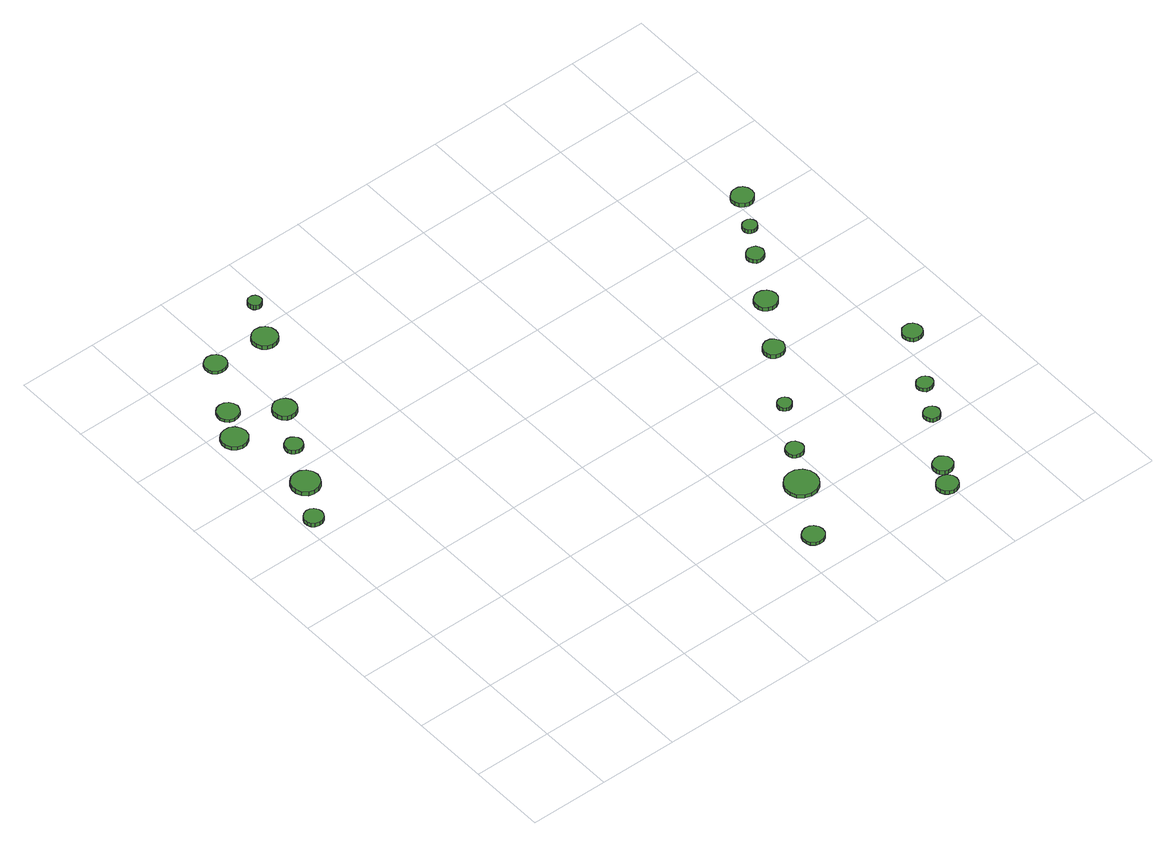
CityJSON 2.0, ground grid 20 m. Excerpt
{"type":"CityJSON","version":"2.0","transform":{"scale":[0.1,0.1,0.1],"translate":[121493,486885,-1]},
"CityObjects":{
"tree1":{"type":"SolitaryVegetationObject","attributes":{"function":"something"},"geometry":[{"type":"MultiSurface","lod":"1","boundaries":[[[0,1,2,3,4,5,6,7,8,9,10,11,12,13,14]],[[15,16,17,18,19,20,21,22,23,24,25,26,27,28,29]],[[0,29,28,1]],[[1,28,27,2]],[[2,27,26,3]],[[3,26,25,4]],[[4,25,24,5]],[[5,24,23,6]],[[6,23,22,7]],[[7,22,21,8]],[[8,21,20,9]],[[9,20,19,10]],[[10,19,18,11]],[[11,18,17,12]],[[12,17,16,13]],[[13,16,15,14]],[[14,15,29,0]]]}]},
"tree2":{"type":"SolitaryVegetationObject","attributes":{"function":"something"},"geometry":[{"type":"MultiSurface","lod":"1","boundaries":[[[30,31,32,33,34,35,36,37,38,39,40,41,42,43,44]],[[45,46,47,48,49,50,51,52,53,54,55,56,57,58,59]],[[30,59,58,31]],[[31,58,57,32]],[[32,57,56,33]],[[33,56,55,34]],[[34,55,54,35]],[[35,54,53,36]],[[36,53,52,37]],[[37,52,51,38]],[[38,51,50,39]],[[39,50,49,40]],[[40,49,48,41]],[[41,48,47,42]],[[42,47,46,43]],[[43,46,45,44]],[[44,45,59,30]]]}]},
"tree3":{"type":"SolitaryVegetationObject","attributes":{"function":"something"},"geometry":[{"type":"MultiSurface","lod":"1","boundaries":[[[60,61,62,63,64,65,66,67,68,69,70,71,72,73,74]],[[75,76,77,78,79,80,81,82,83,84,85,86,87,88,89]],[[60,89,88,61]],[[61,88,87,62]],[[62,87,86,63]],[[63,86,85,64]],[[64,85,84,65]],[[65,84,83,66]],[[66,83,82,67]],[[67,82,81,68]],[[68,81,80,69]],[[69,80,79,70]],[[70,79,78,71]],[[71,78,77,72]],[[72,77,76,73]],[[73,76,75,74]],[[74,75,89,60]]]}]},
"tree4":{"type":"SolitaryVegetationObject","attributes":{"function":"something"},"geometry":[{"type":"MultiSurface","lod":"1","boundaries":[[[90,91,92,93,94,95,96,97,98,99,100,101,102,103,104]],[[105,106,107,108,109,110,111,112,113,114,115,116,117,118,119]],[[90,119,118,91]],[[91,118,117,92]],[[92,117,116,93]],[[93,116,115,94]],[[94,115,114,95]],[[95,114,113,96]],[[96,113,112,97]],[[97,112,111,98]],[[98,111,110,99]],[[99,110,109,100]],[[100,109,108,101]],[[101,108,107,102]],[[102,107,106,103]],[[103,106,105,104]],[[104,105,119,90]]]}]},
"tree5":{"type":"SolitaryVegetationObject","attributes":{"function":"something"},"geometry":[{"type":"MultiSurface","lod":"1","boundaries":[[[120,121,122,123,124,125,126,127,128,129,130,131,132,133,134]],[[135,136,137,138,139,140,141,142,143,144,145,146,147,148,149]],[[120,149,148,121]],[[121,148,147,122]],[[122,147,146,123]],[[123,146,145,124]],[[124,145,144,125]],[[125,144,143,126]],[[126,143,142,127]],[[127,142,141,128]],[[128,141,140,129]],[[129,140,139,130]],[[130,139,138,131]],[[131,138,137,132]],[[132,137,136,133]],[[133,136,135,134]],[[134,135,149,120]]]}]},
"tree6":{"type":"SolitaryVegetationObject","attributes":{"function":"something"},"geometry":[{"type":"MultiSurface","lod":"1","boundaries":[[[150,151,152,153,154,155,156,157,158,159,160,161,162,163,164]],[[165,166,167,168,169,170,171,172,173,174,175,176,177,178,179]],[[150,179,178,151]],[[151,178,177,152]],[[152,177,176,153]],[[153,176,175,154]],[[154,175,174,155]],[[155,174,173,156]],[[156,173,172,157]],[[157,172,171,158]],[[158,171,170,159]],[[159,170,169,160]],[[160,169,168,161]],[[161,168,167,162]],[[162,167,166,163]],[[163,166,165,164]],[[164,165,179,150]]]}]},
"tree7":{"type":"SolitaryVegetationObject","attributes":{"function":"something"},"geometry":[{"type":"MultiSurface","lod":"1","boundaries":[[[180,181,182,183,184,185,186,187,188,189,190,191,192,193,194]],[[195,196,197,198,199,200,201,202,203,204,205,206,207,208,209]],[[180,209,208,181]],[[181,208,207,182]],[[182,207,206,183]],[[183,206,205,184]],[[184,205,204,185]],[[185,204,203,186]],[[186,203,202,187]],[[187,202,201,188]],[[188,201,200,189]],[[189,200,199,190]],[[190,199,198,191]],[[191,198,197,192]],[[192,197,196,193]],[[193,196,195,194]],[[194,195,209,180]]]}]},
"tree8":{"type":"SolitaryVegetationObject","attributes":{"function":"something"},"geometry":[{"type":"MultiSurface","lod":"1","boundaries":[[[210,211,212,213,214,215,216,217,218,219,220,221,222,223,224]],[[225,226,227,228,229,230,231,232,233,234,235,236,237,238,239]],[[210,239,238,211]],[[211,238,237,212]],[[212,237,236,213]],[[213,236,235,214]],[[214,235,234,215]],[[215,234,233,216]],[[216,233,232,217]],[[217,232,231,218]],[[218,231,230,219]],[[219,230,229,220]],[[220,229,228,221]],[[221,228,227,222]],[[222,227,226,223]],[[223,226,225,224]],[[224,225,239,210]]]}]},
"tree9":{"type":"SolitaryVegetationObject","attributes":{"function":"something"},"geometry":[{"type":"MultiSurface","lod":"1","boundaries":[[[240,241,242,243,244,245,246,247,248,249,250,251,252,253,254]],[[255,256,257,258,259,260,261,262,263,264,265,266,267,268,269]],[[240,269,268,241]],[[241,268,267,242]],[[242,267,266,243]],[[243,266,265,244]],[[244,265,264,245]],[[245,264,263,246]],[[246,263,262,247]],[[247,262,261,248]],[[248,261,260,249]],[[249,260,259,250]],[[250,259,258,251]],[[251,258,257,252]],[[252,257,256,253]],[[253,256,255,254]],[[254,255,269,240]]]}]},
"tree10":{"type":"SolitaryVegetationObject","attributes":{"function":"something"},"geometry":[{"type":"MultiSurface","lod":"1","boundaries":[[[270,271,272,273,274,275,276,277,278,279,280,281,282,283,284]],[[285,286,287,288,289,290,291,292,293,294,295,296,297,298,299]],[[270,299,298,271]],[[271,298,297,272]],[[272,297,296,273]],[[273,296,295,274]],[[274,295,294,275]],[[275,294,293,276]],[[276,293,292,277]],[[277,292,291,278]],[[278,291,290,279]],[[279,290,289,280]],[[280,289,288,281]],[[281,288,287,282]],[[282,287,286,283]],[[283,286,285,284]],[[284,285,299,270]]]}]},
"tree11":{"type":"SolitaryVegetationObject","attributes":{"function":"something"},"geometry":[{"type":"MultiSurface","lod":"1","boundaries":[[[300,301,302,303,304,305,306,307,308,309,310,311,312,313,314]],[[315,316,317,318,319,320,321,322,323,324,325,326,327,328,329]],[[300,329,328,301]],[[301,328,327,302]],[[302,327,326,303]],[[303,326,325,304]],[[304,325,324,305]],[[305,324,323,306]],[[306,323,322,307]],[[307,322,321,308]],[[308,321,320,309]],[[309,320,319,310]],[[310,319,318,311]],[[311,318,317,312]],[[312,317,316,313]],[[313,316,315,314]],[[314,315,329,300]]]}]},
"tree12":{"type":"SolitaryVegetationObject","attributes":{"function":"something"},"geometry":[{"type":"MultiSurface","lod":"1","boundaries":[[[330,331,332,333,334,335,336,337,338,339,340,341,342,343,344]],[[345,346,347,348,349,350,351,352,353,354,355,356,357,358,359]],[[330,359,358,331]],[[331,358,357,332]],[[332,357,356,333]],[[333,356,355,334]],[[334,355,354,335]],[[335,354,353,336]],[[336,353,352,337]],[[337,352,351,338]],[[338,351,350,339]],[[339,350,349,340]],[[340,349,348,341]],[[341,348,347,342]],[[342,347,346,343]],[[343,346,345,344]],[[344,345,359,330]]]}]},
"tree13":{"type":"SolitaryVegetationObject","attributes":{"function":"something"},"geometry":[{"type":"MultiSurface","lod":"1","boundaries":[[[360,361,362,363,364,365,366,367,368,369,370,371,372,373,374]],[[375,376,377,378,379,380,381,382,383,384,385,386,387,388,389]],[[360,389,388,361]],[[361,388,387,362]],[[362,387,386,363]],[[363,386,385,364]],[[364,385,384,365]],[[365,384,383,366]],[[366,383,382,367]],[[367,382,381,368]],[[368,381,380,369]],[[369,380,379,370]],[[370,379,378,371]],[[371,378,377,372]],[[372,377,376,373]],[[373,376,375,374]],[[374,375,389,360]]]}]},
"tree14":{"type":"SolitaryVegetationObject","attributes":{"function":"something"},"geometry":[{"type":"MultiSurface","lod":"1","boundaries":[[[390,391,392,393,394,395,396,397,398,399,400,401,402,403,404]],[[405,406,407,408,409,410,411,412,413,414,415,416,417,418,419]],[[390,419,418,391]],[[391,418,417,392]],[[392,417,416,393]],[[393,416,415,394]],[[394,415,414,395]],[[395,414,413,396]],[[396,413,412,397]],[[397,412,411,398]],[[398,411,410,399]],[[399,410,409,400]],[[400,409,408,401]],[[401,408,407,402]],[[402,407,406,403]],[[403,406,405,404]],[[404,405,419,390]]]}]},
"tree15":{"type":"SolitaryVegetationObject","attributes":{"function":"something"},"geometry":[{"type":"MultiSurface","lod":"1","boundaries":[[[420,421,422,423,424,425,426,427,428,429,430,431,432,433,434]],[[435,436,437,438,439,440,441,442,443,444,445,446,447,448,449]],[[420,449,448,421]],[[421,448,447,422]],[[422,447,446,423]],[[423,446,445,424]],[[424,445,444,425]],[[425,444,443,426]],[[426,443,442,427]],[[427,442,441,428]],[[428,441,440,429]],[[429,440,439,430]],[[430,439,438,431]],[[431,438,437,432]],[[432,437,436,433]],[[433,436,435,434]],[[434,435,449,420]]]}]},
"tree16":{"type":"SolitaryVegetationObject","attributes":{"function":"something"},"geometry":[{"type":"MultiSurface","lod":"1","boundaries":[[[450,451,452,453,454,455,456,457,458,459,460,461,462,463,464]],[[465,466,467,468,469,470,471,472,473,474,475,476,477,478,479]],[[450,479,478,451]],[[451,478,477,452]],[[452,477,476,453]],[[453,476,475,454]],[[454,475,474,455]],[[455,474,473,456]],[[456,473,472,457]],[[457,472,471,458]],[[458,471,470,459]],[[459,470,469,460]],[[460,469,468,461]],[[461,468,467,462]],[[462,467,466,463]],[[463,466,465,464]],[[464,465,479,450]]]}]},
"tree17":{"type":"SolitaryVegetationObject","attributes":{"function":"something"},"geometry":[{"type":"MultiSurface","lod":"1","boundaries":[[[480,481,482,483,484,485,486,487,488,489,490,491,492,493,494]],[[495,496,497,498,499,500,501,502,503,504,505,506,507,508,509]],[[480,509,508,481]],[[481,508,507,482]],[[482,507,506,483]],[[483,506,505,484]],[[484,505,504,485]],[[485,504,503,486]],[[486,503,502,487]],[[487,502,501,488]],[[488,501,500,489]],[[489,500,499,490]],[[490,499,498,491]],[[491,498,497,492]],[[492,497,496,493]],[[493,496,495,494]],[[494,495,509,480]]]}]},
"tree18":{"type":"SolitaryVegetationObject","attributes":{"function":"something"},"geometry":[{"type":"MultiSurface","lod":"1","boundaries":[[[510,511,512,513,514,515,516,517,518,519,520,521,522,523,524]],[[525,526,527,528,529,530,531,532,533,534,535,536,537,538,539]],[[510,539,538,511]],[[511,538,537,512]],[[512,537,536,513]],[[513,536,535,514]],[[514,535,534,515]],[[515,534,533,516]],[[516,533,532,517]],[[517,532,531,518]],[[518,531,530,519]],[[519,530,529,520]],[[520,529,528,521]],[[521,528,527,522]],[[522,527,526,523]],[[523,526,525,524]],[[524,525,539,510]]]}]},
"tree19":{"type":"SolitaryVegetationObject","attributes":{"function":"something"},"geometry":[{"type":"MultiSurface","lod":"1","boundaries":[[[540,541,542,543,544,545,546,547,548,549,550,551,552,553,554]],[[555,556,557,558,559,560,561,562,563,564,565,566,567,568,569]],[[540,569,568,541]],[[541,568,567,542]],[[542,567,566,543]],[[543,566,565,544]],[[544,565,564,545]],[[545,564,563,546]],[[546,563,562,547]],[[547,562,561,548]],[[548,561,560,549]],[[549,560,559,550]],[[550,559,558,551]],[[551,558,557,552]],[[552,557,556,553]],[[553,556,555,554]],[[554,555,569,540]]]}]},
"tree20":{"type":"SolitaryVegetationObject","attributes":{"function":"something"},"geometry":[{"type":"MultiSurface","lod":"1","boundaries":[[[570,571,572,573,574,575,576,577,578,579,580,581,582,583,584]],[[585,586,587,588,589,590,591,592,593,594,595,596,597,598,599]],[[570,599,598,571]],[[571,598,597,572]],[[572,597,596,573]],[[573,596,595,574]],[[574,595,594,575]],[[575,594,593,576]],[[576,593,592,577]],[[577,592,591,578]],[[578,591,590,579]],[[579,590,589,580]],[[580,589,588,581]],[[581,588,587,582]],[[582,587,586,583]],[[583,586,585,584]],[[584,585,599,570]]]}]},
"tree21":{"type":"SolitaryVegetationObject","attributes":{"function":"something"},"geometry":[{"type":"MultiSurface","lod":"1","boundaries":[[[600,601,602,603,604,605,606,607,608,609,610,611,612,613,614]],[[615,616,617,618,619,620,621,622,623,624,625,626,627,628,629]],[[600,629,628,601]],[[601,628,627,602]],[[602,627,626,603]],[[603,626,625,604]],[[604,625,624,605]],[[605,624,623,606]],[[606,623,622,607]],[[607,622,621,608]],[[608,621,620,609]],[[609,620,619,610]],[[610,619,618,611]],[[611,618,617,612]],[[612,617,616,613]],[[613,616,615,614]],[[614,615,629,600]]]}]},
"tree22":{"type":"SolitaryVegetationObject","attributes":{"function":"something"},"geometry":[{"type":"MultiSurface","lod":"1","boundaries":[[[630,631,632,633,634,635,636,637,638,639,640,641,642,643,644]],[[645,646,647,648,649,650,651,652,653,654,655,656,657,658,659]],[[630,659,658,631]],[[631,658,657,632]],[[632,657,656,633]],[[633,656,655,634]],[[634,655,654,635]],[[635,654,653,636]],[[636,653,652,637]],[[637,652,651,638]],[[638,651,650,639]],[[639,650,649,640]],[[640,649,648,641]],[[641,648,647,642]],[[642,647,646,643]],[[643,646,645,644]],[[644,645,659,630]]]}]},
"tree23":{"type":"SolitaryVegetationObject","attributes":{"function":"something"},"geometry":[{"type":"MultiSurface","lod":"1","boundaries":[[[660,661,662,663,664,665,666,667,668,669,670,671,672,673,674]],[[675,676,677,678,679,680,681,682,683,684,685,686,687,688,689]],[[660,689,688,661]],[[661,688,687,662]],[[662,687,686,663]],[[663,686,685,664]],[[664,685,684,665]],[[665,684,683,666]],[[666,683,682,667]],[[667,682,681,668]],[[668,681,680,669]],[[669,680,679,670]],[[670,679,678,671]],[[671,678,677,672]],[[672,677,676,673]],[[673,676,675,674]],[[674,675,689,660]]]}]}
},
"vertices":[
[55,858,17],[53,867,17],[47,876,17],[39,881,17],[29,882,17],[19,878,17],[12,872,17],[8,863,17],[8,853,17],[12,843,17],[19,837,17],[29,834,17],[39,835,17],[47,840,17],[53,848,17],[53,848,6],[47,840,6],[39,835,6],[29,834,6],[19,837,6],[12,843,6],[8,853,6],[8,863,6],[12,872,6],[19,878,6],[29,882,6],[39,881,6],[47,876,6],[53,867,6],[55,858,6],
[122,954,18],[119,968,18],[111,980,18],[98,988,18],[83,989,18],[70,985,18],[59,975,18],[53,961,18],[53,947,18],[59,933,18],[70,923,18],[83,919,18],[98,920,18],[111,928,18],[119,940,18],[119,940,6],[111,928,6],[98,920,6],[83,919,6],[70,923,6],[59,933,6],[53,947,6],[53,961,6],[59,975,6],[70,985,6],[83,989,6],[98,988,6],[111,980,6],[119,968,6],[122,954,6],
[88,1166,15],[85,1179,15],[77,1190,15],[65,1197,15],[52,1198,15],[39,1194,15],[29,1185,15],[23,1172,15],[23,1159,15],[29,1146,15],[39,1137,15],[52,1133,15],[65,1134,15],[77,1141,15],[85,1152,15],[85,1152,6],[77,1141,6],[65,1134,6],[52,1133,6],[39,1137,6],[29,1146,6],[23,1159,6],[23,1172,6],[29,1185,6],[39,1194,6],[52,1198,6],[65,1197,6],[77,1190,6],[85,1179,6],[88,1166,6],
[165,1063,17],[163,1072,17],[158,1079,17],[150,1084,17],[141,1085,17],[132,1082,17],[125,1076,17],[121,1067,17],[121,1058,17],[125,1050,17],[132,1044,17],[141,1041,17],[150,1042,17],[158,1046,17],[163,1054,17],[163,1054,6],[158,1046,6],[150,1042,6],[141,1041,6],[132,1044,6],[125,1050,6],[121,1058,6],[121,1067,6],[125,1076,6],[132,1082,6],[141,1085,6],[150,1084,6],[158,1079,6],[163,1072,6],[165,1063,6],
[125,1239,14],[122,1250,14],[116,1259,14],[106,1265,14],[94,1266,14],[83,1263,14],[75,1255,14],[70,1245,14],[70,1233,14],[75,1223,14],[83,1215,14],[94,1211,14],[106,1213,14],[116,1218,14],[122,1228,14],[122,1228,6],[116,1218,6],[106,1213,6],[94,1211,6],[83,1215,6],[75,1223,6],[70,1233,6],[70,1245,6],[75,1255,6],[83,1263,6],[94,1266,6],[106,1265,6],[116,1259,6],[122,1250,6],[125,1239,6],
[229,1164,18],[227,1175,18],[220,1185,18],[209,1191,18],[197,1193,18],[186,1189,18],[177,1181,18],[172,1170,18],[172,1157,18],[177,1146,18],[186,1138,18],[197,1135,18],[209,1136,18],[220,1142,18],[227,1152,18],[227,1152,6],[220,1142,6],[209,1136,6],[197,1135,6],[186,1138,6],[177,1146,6],[172,1157,6],[172,1170,6],[177,1181,6],[186,1189,6],[197,1193,6],[209,1191,6],[220,1185,6],[227,1175,6],[229,1164,6],
[200,1374,14],[198,1385,14],[191,1394,14],[181,1400,14],[170,1401,14],[159,1398,14],[150,1390,14],[146,1380,14],[146,1368,14],[150,1358,14],[159,1350,14],[170,1347,14],[181,1348,14],[191,1354,14],[198,1363,14],[198,1363,6],[191,1354,6],[181,1348,6],[170,1347,6],[159,1350,6],[150,1358,6],[146,1368,6],[146,1380,6],[150,1390,6],[159,1398,6],[170,1401,6],[181,1400,6],[191,1394,6],[198,1385,6],[200,1374,6],
[341,1366,17],[339,1379,17],[331,1390,17],[320,1396,17],[307,1398,17],[294,1394,17],[285,1385,17],[279,1373,17],[279,1360,17],[285,1348,17],[294,1339,17],[307,1335,17],[320,1337,17],[331,1343,17],[339,1354,17],[339,1354,6],[331,1343,6],[320,1337,6],[307,1335,6],[294,1339,6],[285,1348,6],[279,1360,6],[279,1373,6],[285,1385,6],[294,1394,6],[307,1398,6],[320,1396,6],[331,1390,6],[339,1379,6],[341,1366,6],
[379,1465,21],[378,1472,21],[374,1478,21],[368,1481,21],[361,1482,21],[354,1480,21],[349,1475,21],[346,1469,21],[346,1462,21],[349,1455,21],[354,1451,21],[361,1448,21],[368,1449,21],[374,1453,21],[378,1458,21],[378,1458,8],[374,1453,8],[368,1449,8],[361,1448,8],[354,1451,8],[349,1455,8],[346,1462,8],[346,1469,8],[349,1475,8],[354,1480,8],[361,1482,8],[368,1481,8],[374,1478,8],[378,1472,8],[379,1465,8],
[886,99,16],[884,110,16],[877,119,16],[868,125,16],[856,126,16],[846,122,16],[837,115,16],[833,104,16],[833,93,16],[837,83,16],[846,75,16],[856,72,16],[868,73,16],[877,78,16],[884,88,16],[884,88,7],[877,78,7],[868,73,7],[856,72,7],[846,75,7],[837,83,7],[833,93,7],[833,104,7],[837,115,7],[846,122,7],[856,126,7],[868,125,7],[877,119,7],[884,110,7],[886,99,7],
[985,243,16],[982,260,16],[972,273,16],[957,282,16],[940,284,16],[923,279,16],[910,267,16],[903,251,16],[903,234,16],[910,218,16],[923,207,16],[940,202,16],[957,203,16],[972,212,16],[982,226,16],[982,226,6],[972,212,6],[957,203,6],[940,202,6],[923,207,6],[910,218,6],[903,234,6],[903,251,6],[910,267,6],[923,279,6],[940,284,6],[957,282,6],[972,273,6],[982,260,6],[985,243,6],
[1023,336,16],[1021,345,16],[1016,352,16],[1008,357,16],[999,358,16],[990,355,16],[983,349,16],[980,340,16],[980,331,16],[983,323,16],[990,317,16],[999,314,16],[1008,315,16],[1016,320,16],[1021,327,16],[1021,327,6],[1016,320,6],[1008,315,6],[999,314,6],[990,317,6],[983,323,6],[980,331,6],[980,340,6],[983,349,6],[990,355,6],[999,358,6],[1008,357,6],[1016,352,6],[1021,345,6],[1023,336,6],
[1221,32,16],[1219,43,16],[1212,52,16],[1203,57,16],[1192,58,16],[1181,55,16],[1173,48,16],[1168,37,16],[1168,26,16],[1173,16,16],[1181,9,16],[1192,5,16],[1203,7,16],[1212,12,16],[1219,21,16],[1219,21,6],[1212,12,6],[1203,7,6],[1192,5,6],[1181,9,6],[1173,16,6],[1168,26,6],[1168,37,6],[1173,48,6],[1181,55,6],[1192,58,6],[1203,57,6],[1212,52,6],[1219,43,6],[1221,32,6],
[1093,461,16],[1092,468,16],[1087,474,16],[1081,478,16],[1074,479,16],[1067,477,16],[1061,472,16],[1058,465,16],[1058,457,16],[1061,451,16],[1067,446,16],[1074,443,16],[1081,444,16],[1087,448,16],[1092,454,16],[1092,454,6],[1087,448,6],[1081,444,6],[1074,443,6],[1067,446,6],[1061,451,6],[1058,457,6],[1058,465,6],[1061,472,6],[1067,477,6],[1074,479,6],[1081,478,6],[1087,474,6],[1092,468,6],[1093,461,6],
[1250,85,17],[1248,95,17],[1242,103,17],[1233,109,17],[1223,110,17],[1213,106,17],[1205,100,17],[1201,90,17],[1201,80,17],[1205,71,17],[1213,64,17],[1223,61,17],[1233,62,17],[1242,67,17],[1248,75,17],[1248,75,6],[1242,67,6],[1233,62,6],[1223,61,6],[1213,64,6],[1205,71,6],[1201,80,6],[1201,90,6],[1205,100,6],[1213,106,6],[1223,110,6],[1233,109,6],[1242,103,6],[1248,95,6],[1250,85,6],
[1195,612,17],[1192,622,17],[1186,631,17],[1177,637,17],[1166,638,17],[1155,634,17],[1147,627,17],[1143,617,17],[1143,606,17],[1147,596,17],[1155,589,17],[1166,586,17],[1177,587,17],[1186,592,17],[1192,601,17],[1192,601,6],[1186,592,6],[1177,587,6],[1166,586,6],[1155,589,6],[1147,596,6],[1143,606,6],[1143,617,6],[1147,627,6],[1155,634,6],[1166,638,6],[1177,637,6],[1186,631,6],[1192,622,6],[1195,612,6],
[1330,226,17],[1328,234,17],[1323,241,17],[1316,245,17],[1307,246,17],[1299,243,17],[1293,238,17],[1290,230,17],[1290,222,17],[1293,214,17],[1299,208,17],[1307,206,17],[1316,206,17],[1323,211,17],[1328,218,17],[1328,218,6],[1323,211,6],[1316,206,6],[1307,206,6],[1299,208,6],[1293,214,6],[1290,222,6],[1290,230,6],[1293,238,6],[1299,243,6],[1307,246,6],[1316,245,6],[1323,241,6],[1328,234,6],[1330,226,6],
[1380,310,16],[1378,318,16],[1373,325,16],[1365,329,16],[1357,330,16],[1349,328,16],[1343,322,16],[1339,314,16],[1339,306,16],[1343,298,16],[1349,292,16],[1357,290,16],[1365,291,16],[1373,295,16],[1378,302,16],[1378,302,6],[1373,295,6],[1365,291,6],[1357,290,6],[1349,292,6],[1343,298,6],[1339,306,6],[1339,314,6],[1343,322,6],[1349,328,6],[1357,330,6],[1365,329,6],[1373,325,6],[1378,318,6],[1380,310,6],
[1281,740,17],[1278,752,17],[1271,761,17],[1261,767,17],[1249,769,17],[1238,765,17],[1229,757,17],[1224,746,17],[1224,734,17],[1229,723,17],[1238,716,17],[1249,712,17],[1261,713,17],[1271,719,17],[1278,729,17],[1278,729,6],[1271,719,6],[1261,713,6],[1249,712,6],[1238,716,6],[1229,723,6],[1224,734,6],[1224,746,6],[1229,757,6],[1238,765,6],[1249,769,6],[1261,767,6],[1271,761,6],[1278,752,6],[1281,740,6],
[1465,453,17],[1463,463,17],[1457,471,17],[1448,476,17],[1438,477,17],[1428,474,17],[1421,467,17],[1417,458,17],[1417,448,17],[1421,439,17],[1428,432,17],[1438,429,17],[1448,430,17],[1457,435,17],[1463,443,17],[1463,443,6],[1457,435,6],[1448,430,6],[1438,429,6],[1428,432,6],[1421,439,6],[1417,448,6],[1417,458,6],[1421,467,6],[1428,474,6],[1438,477,6],[1448,476,6],[1457,471,6],[1463,463,6],[1465,453,6],
[1348,868,17],[1346,877,17],[1341,884,17],[1333,888,17],[1324,889,17],[1315,886,17],[1309,880,17],[1305,872,17],[1305,863,17],[1309,855,17],[1315,849,17],[1324,846,17],[1333,847,17],[1341,852,17],[1346,859,17],[1346,859,6],[1341,852,6],[1333,847,6],[1324,846,6],[1315,849,6],[1309,855,6],[1305,863,6],[1305,872,6],[1309,880,6],[1315,886,6],[1324,889,6],[1333,888,6],[1341,884,6],[1346,877,6],[1348,868,6],
[1393,945,16],[1391,953,16],[1387,959,16],[1381,962,16],[1373,963,16],[1366,961,16],[1360,956,16],[1357,949,16],[1357,942,16],[1360,935,16],[1366,930,16],[1373,927,16],[1381,928,16],[1387,932,16],[1391,938,16],[1391,938,6],[1387,932,6],[1381,928,6],[1373,927,6],[1366,930,6],[1360,935,6],[1357,942,6],[1357,949,6],[1360,956,6],[1366,961,6],[1373,963,6],[1381,962,6],[1387,959,6],[1391,953,6],[1393,945,6],
[1448,1027,17],[1446,1038,17],[1439,1048,17],[1430,1053,17],[1418,1054,17],[1408,1051,17],[1399,1043,17],[1394,1033,17],[1394,1022,17],[1399,1011,17],[1408,1004,17],[1418,1000,17],[1430,1001,17],[1439,1007,17],[1446,1016,17],[1446,1016,6],[1439,1007,6],[1430,1001,6],[1418,1000,6],[1408,1004,6],[1399,1011,6],[1394,1022,6],[1394,1033,6],[1399,1043,6],[1408,1051,6],[1418,1054,6],[1430,1053,6],[1439,1048,6],[1446,1038,6],[1448,1027,6]
]}
